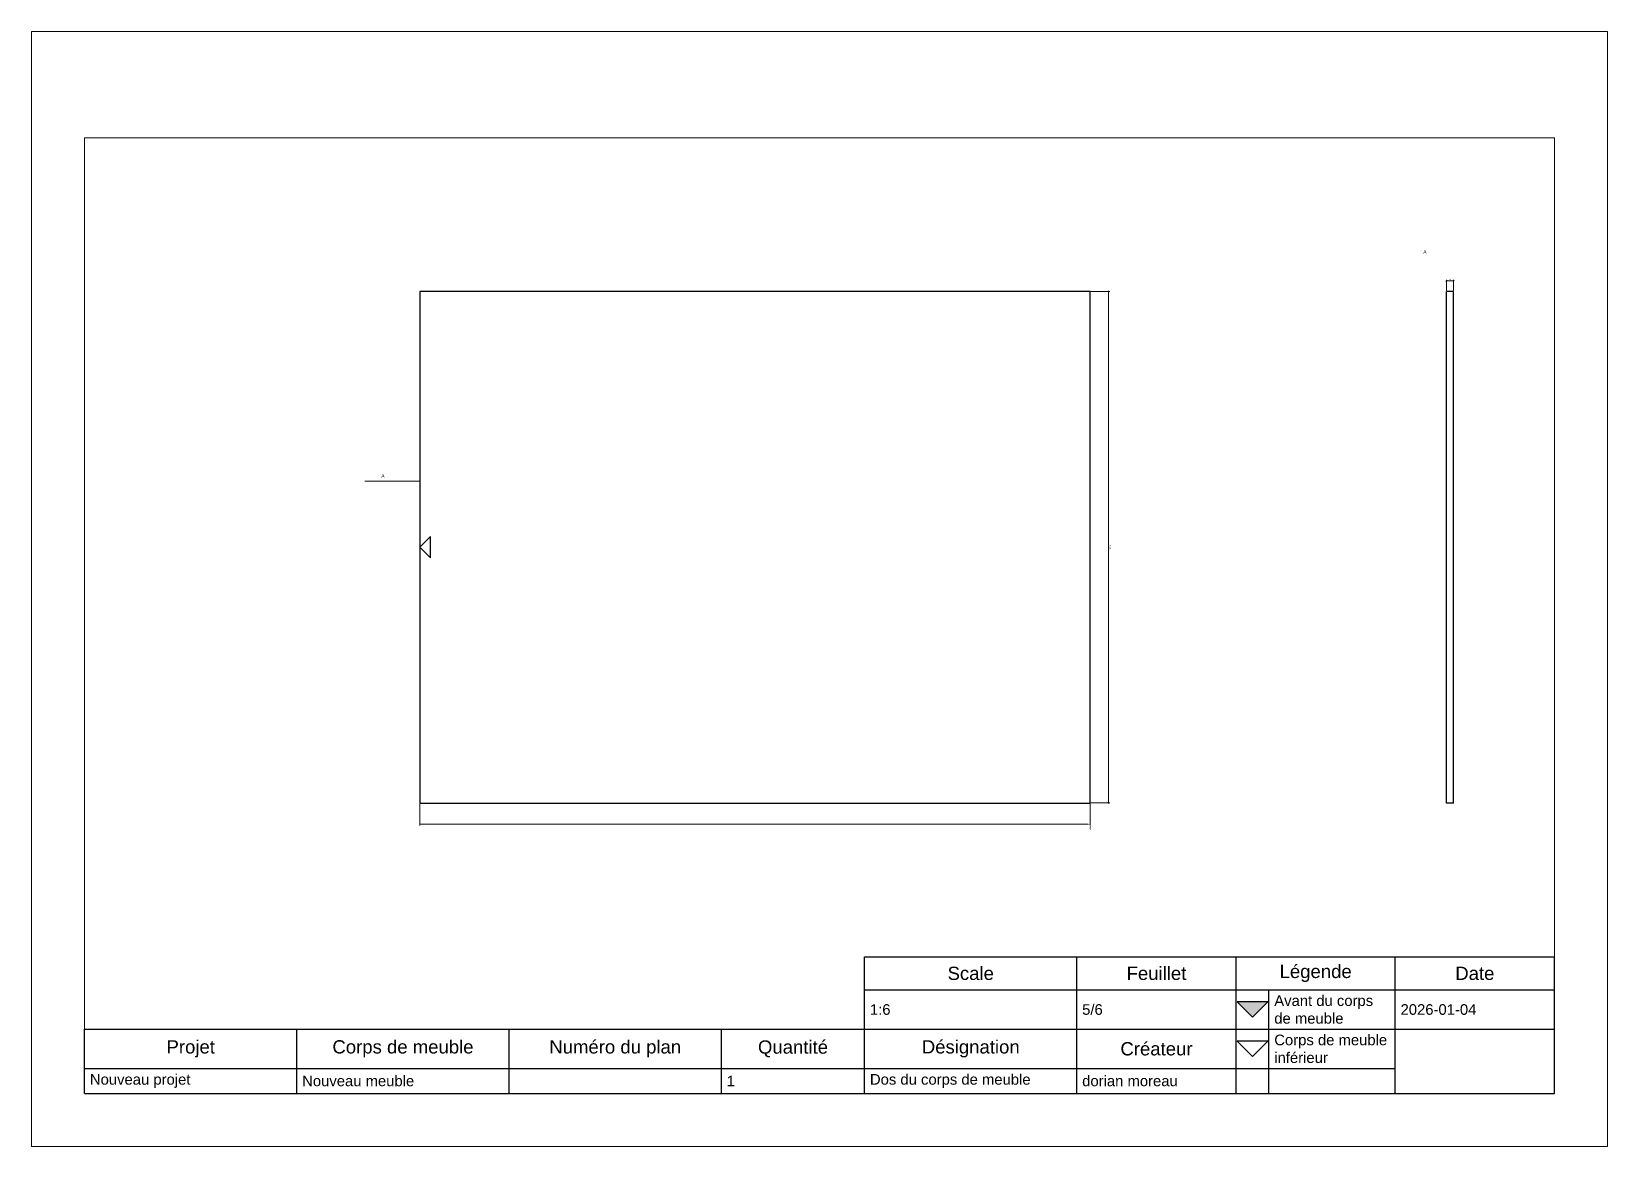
# Paper-space layout 'Dos du corps de meuble' of a CAD drawing. Header units: millimetres. Extents: x -5 to 1777, y -5 to 1255.
import ezdxf

# ---------------------------------------------------------------- set-up
doc = ezdxf.new("R2010")
doc.units = ezdxf.units.MM
doc.layers.get('0').update_dxf_attribs({"color": 254, "true_color": 0xc2ced6})
doc.layers.add('Nouveau projet_Nouveau meuble_Dos du corps de meuble_Vue de dessus', color=1, linetype='Continuous', true_color=0xff0000)
doc.layers.add('Nouveau projet_Nouveau meuble_Dos du corps de meuble_Vue de gauche', color=1, linetype='Continuous', true_color=0xff0000)
doc.layers.add('TitleBlock', color=7, linetype='Continuous')
doc.styles.add('Blum_Dimension', font='arial.ttf', dxfattribs={"height": 2})
doc.styles.add('Blum_Titleblock_Header', font='arial.ttf', dxfattribs={"height": 2.5})
doc.styles.add('Blum_Titleblock_Value', font='arial.ttf', dxfattribs={"height": 2})
doc.styles.add('Blum_ViewInfo', font='arial.ttf', dxfattribs={"height": 4})
doc.dimstyles.new('Blum_Chain', dxfattribs={"dimtxt": 2, "dimasz": 2, "dimexe": 1.25, "dimexo": 1, "dimtad": 0, "dimjust": 4, "dimtih": 1, "dimtoh": 1, "dimtxsty": 'Blum_Dimension', "dimblk1": 'DOTSMALL', "dimsah": 1, "dimcen": 2, "dimadec": 0, "dimazin": 2, "dimtfac": 1, "dimtix": 1, "dimtmove": 0, "dimatfit": 3, "dimldrblk": 'OBLIQUE', "dimfxl": 1, "dimlwd": 5, "dimlwe": 5, "dimarcsym": 0})
doc.dimstyles.new('Blum_Default', dxfattribs={"dimtxt": 2, "dimasz": 1.5, "dimexe": 1.25, "dimexo": 1, "dimtad": 1, "dimtxsty": 'Blum_Dimension', "dimblk": 'OBLIQUE', "dimcen": 2, "dimadec": 0, "dimazin": 2, "dimtfac": 1, "dimtix": 1, "dimtmove": 0, "dimatfit": 3, "dimfxl": 1, "dimlwd": 5, "dimlwe": 5, "dimarcsym": 0})
doc.dimstyles.new('Blum_ViewInfo', dxfattribs={"dimtxt": 4, "dimasz": 3, "dimexe": 1.25, "dimexo": 1, "dimtad": 1, "dimtxsty": 'Blum_ViewInfo', "dimblk": 'OBLIQUE', "dimcen": 0, "dimadec": 0, "dimazin": 2, "dimtfac": 1, "dimtofl": 0, "dimtmove": 0, "dimatfit": 2, "dimfxl": 1, "dimlwd": 20, "dimlwe": 20, "dimarcsym": 0})

# ---------------------------------------------------------------- blocks, each defined once
blk = doc.blocks.new('Blum_Trinagle_Outline')
blk.add_lwpolyline([(0, 0), (2, 2), (-2, 2)], close=True)
blk = doc.blocks.new('Blum_Trinagle_Filled')
h = blk.add_hatch(color=256)
h.dxf.hatch_style = 1
h.paths.add_polyline_path([(2, 2), (-2, 2), (0, 0)])
blk.add_lwpolyline([(0, 0), (2, 2), (-2, 2)], close=True)
blk = doc.blocks.new('*T135')
at = {"layer": 'TitleBlock', "color": 0, "linetype": 'ByBlock', "lineweight": -2, "transparency": 16777216}
for p, q in [((147, 25.72), (277, 25.72)), ((147, 0), (147, 25.72)), ((187, 0), (187, 25.72)), ((217, 0), (217, 25.72)), ((247, 0), (247, 25.72)), ((277, 0), (277, 25.72)), ((147, 19.47), (277, 19.47)), ((223.2, 0), (223.2, 19.47)), ((0, 12.1), (277, 12.1)), ((0, 0), (0, 12.1)), ((40, 0), (40, 12.1)), ((80, 0), (80, 12.1)), ((120, 0), (120, 12.1)), ((0, 4.67), (247, 4.67)), ((0, 0), (277, 0))]:
    blk.add_line(p, q, dxfattribs=at)
at = {"layer": 'TitleBlock', "color": 0, "lineweight": 0, "transparency": 16777216, "xscale": 1.45, "yscale": 1.45, "zscale": 1.45}
for name, p in [('Blum_Trinagle_Filled', (220.1, 14.33)), ('Blum_Trinagle_Outline', (220.1, 6.93))]:
    blk.add_blockref(name, p, dxfattribs=at)
at = {"layer": 'TitleBlock', "color": 0, "lineweight": 0, "transparency": 16777216}
for s, insert, char_height, width, attachment_point, style in [('Scale', (167, 22.59), 2.5, 37, 5, 'Blum_Titleblock_Header'), ('Feuillet', (202, 22.59), 2.5, 27, 5, 'Blum_Titleblock_Header'), ('Légende', (232, 22.59), 2.5, 27, 5, 'Blum_Titleblock_Header'), ('Date', (262, 22.59), 2.5, 27, 5, 'Blum_Titleblock_Header'), ('Avant du corps de meuble', (224.2, 15.78), 2, 21.8, 4, 'Blum_Titleblock_Value'), ('1:6', (148, 15.78), 2, 38, 4, 'Blum_Titleblock_Value'), ('5/6', (188, 15.78), 2, 28, 4, 'Blum_Titleblock_Value'), ('2026-01-04', (248, 15.78), 2, 28, 4, 'Blum_Titleblock_Value'), ('Projet', (20, 8.38), 2.5, 37, 5, 'Blum_Titleblock_Header'), ('Corps de meuble', (60, 8.38), 2.5, 37, 5, 'Blum_Titleblock_Header'), ('Numéro du plan', (100, 8.38), 2.5, 37, 5, 'Blum_Titleblock_Header'), ('Quantité', (133.5, 8.38), 2.5, 24, 5, 'Blum_Titleblock_Header'), ('Désignation', (167, 8.38), 2.5, 37, 5, 'Blum_Titleblock_Header'), ('Créateur', (202, 8.38), 2.5, 27, 5, 'Blum_Titleblock_Header'), ('Corps de meuble inférieur', (224.2, 8.38), 2, 21.8, 4, 'Blum_Titleblock_Value'), ('Nouveau projet', (1, 2.33), 2, 38, 4, 'Blum_Titleblock_Value'), ('Nouveau meuble', (41, 2.33), 2, 38, 4, 'Blum_Titleblock_Value'), ('1', (121, 2.33), 2, 25, 4, 'Blum_Titleblock_Value'), ('Dos du corps de meuble', (148, 2.33), 2, 38, 4, 'Blum_Titleblock_Value'), ('dorian moreau', (188, 2.33), 2, 28, 4, 'Blum_Titleblock_Value')]:
    blk.add_mtext(s, dxfattribs=dict(at, insert=insert, char_height=char_height, width=width, attachment_point=attachment_point, style=style))
blk = doc.blocks.new('TitleBlock_Dos du corps de meuble')
at = {"layer": 'TitleBlock', "lineweight": 0, "transparency": 33554684}
for points in [[(-0.79, -0.79, 0), (-0.79, 209.21, 0), (296.21, 209.21, 0), (296.21, -0.79, 0)], [(9.21, 9.21, 0), (9.21, 189.21, 0), (286.21, 189.21, 0), (286.21, 9.21, 0)]]:
    blk.add_polyline3d(points, close=True, dxfattribs=at)
blk.add_blockref('*T135', (9.21, 9.21))
blk = doc.blocks.new('_Oblique')
at = {"color": 0, "linetype": 'ByBlock', "lineweight": -2}
blk.add_line((-0.5, -0.5), (0.5, 0.5), dxfattribs=at)
blk = doc.blocks.new('*D137')
at = {"layer": 'Nouveau projet_Nouveau meuble_Dos du corps de meuble_Vue de gauche', "color": 0, "lineweight": 5, "transparency": 16777216}
for p, q in [((1595.2, 962.4), (1595.2, 974.6)), ((1595.2, 973.4), (1603.2, 973.4)), ((1603.2, 962.4), (1603.2, 974.6))]:
    blk.add_line(p, q, dxfattribs=at)
at = {"layer": 'Nouveau projet_Nouveau meuble_Dos du corps de meuble_Vue de gauche', "color": 0, "lineweight": 5, "transparency": 16777216, "xscale": 1.5, "yscale": 1.5, "zscale": 1.5, "rotation": 180}
blk.add_blockref('_Oblique', (1595.2, 973.4), dxfattribs=at)
at = {"layer": 'Nouveau projet_Nouveau meuble_Dos du corps de meuble_Vue de gauche', "color": 0, "lineweight": 5, "transparency": 16777216, "xscale": 1.5, "yscale": 1.5, "zscale": 1.5}
blk.add_blockref('_Oblique', (1603.2, 973.4), dxfattribs=at)
at = {"layer": 'Nouveau projet_Nouveau meuble_Dos du corps de meuble_Vue de gauche', "color": 0, "lineweight": 0, "transparency": 16777216, "insert": (1599.2, 975), "char_height": 2, "attachment_point": 5, "style": 'Blum_Dimension'}
blk.add_mtext('8', dxfattribs=at)
blk = doc.blocks.new('_DotSmall')
at = {"color": 0, "linetype": 'ByBlock', "const_width": 0.5}
blk.add_lwpolyline([(-0.0625, 0, 1), (0.0625, 0, 1)], format="xyb", close=True, dxfattribs=at)
blk = doc.blocks.new('*D140')
at = {"layer": 'Nouveau projet_Nouveau meuble_Dos du corps de meuble_Vue de dessus', "color": 0, "lineweight": 5, "transparency": 16777216}
for p, q in [((434.2, 382.4), (434.2, 358.1)), ((1192.2, 382.4), (1192.2, 358.1)), ((434.2, 359.4), (1190.2, 359.4))]:
    blk.add_line(p, q, dxfattribs=at)
at = {"layer": 'Nouveau projet_Nouveau meuble_Dos du corps de meuble_Vue de dessus', "color": 0, "lineweight": 0, "transparency": 16777216}
blk.add_solid([(1190.2, 359.1), (1190.2, 359.7), (1192.2, 359.4)], dxfattribs=at)
at = {"layer": 'Nouveau projet_Nouveau meuble_Dos du corps de meuble_Vue de dessus', "color": 0, "lineweight": 5, "transparency": 16777216, "xscale": 2, "yscale": 2, "zscale": 2, "rotation": 180}
blk.add_blockref('_DotSmall', (434.2, 359.4), dxfattribs=at)
at = {"layer": 'Nouveau projet_Nouveau meuble_Dos du corps de meuble_Vue de dessus', "color": 0, "lineweight": 0, "transparency": 16777216, "insert": (1192.2, 355.3), "char_height": 2, "attachment_point": 5, "rotation": 270, "style": 'Blum_Dimension'}
blk.add_mtext('758', dxfattribs=at)
blk = doc.blocks.new('*D143')
at = {"layer": 'Nouveau projet_Nouveau meuble_Dos du corps de meuble_Vue de dessus', "color": 0, "lineweight": 5, "transparency": 16777216}
for p, q in [((1193.2, 961.4), (1214.5, 961.4)), ((1213.2, 383.4), (1213.2, 961.4)), ((1193.2, 383.4), (1214.5, 383.4))]:
    blk.add_line(p, q, dxfattribs=at)
at = {"layer": 'Nouveau projet_Nouveau meuble_Dos du corps de meuble_Vue de dessus', "color": 0, "lineweight": 5, "transparency": 16777216, "xscale": 1.5, "yscale": 1.5, "zscale": 1.5}
for p, rotation in [((1213.2, 961.4), 90), ((1213.2, 383.4), 270)]:
    blk.add_blockref('_Oblique', p, dxfattribs=dict(at, rotation=rotation))
at = {"layer": 'Nouveau projet_Nouveau meuble_Dos du corps de meuble_Vue de dessus', "color": 0, "lineweight": 0, "transparency": 16777216, "insert": (1214.9, 672.4), "char_height": 2, "attachment_point": 5, "rotation": 270, "style": 'Blum_Dimension'}
blk.add_mtext('578', dxfattribs=at)

psp = doc.layouts.new('Dos du corps de meuble')

# ---------------------------------------------------------------- linework, layer by layer
at = {"linetype": 'Continuous', "lineweight": 30, "transparency": 33554684}
for p, q in [((1192.215, 961.384), (434.215, 961.384)), ((434.215, 961.384), (434.215, 383.384)), ((1192.215, 383.384), (1192.215, 961.384)), ((1595.215, 383.384), (1595.215, 961.384)), ((1603.215, 961.384), (1595.215, 961.384)), ((1603.215, 383.384), (1603.215, 961.384)), ((434.215, 383.384), (1192.215, 383.384)), ((1603.215, 383.384), (1595.215, 383.384))]:
    psp.add_line(p, q, dxfattribs=at)

# ---------------------------------------------------------------- block references
at = {"lineweight": 0, "transparency": 33554684, "xscale": 6, "yscale": 6, "zscale": 6}
psp.add_blockref('TitleBlock_Dos du corps de meuble', (0, 0), dxfattribs=at)
at = {"layer": 'Nouveau projet_Nouveau meuble_Dos du corps de meuble_Vue de dessus', "lineweight": 0, "transparency": 33554684, "xscale": 6, "yscale": 6, "zscale": 6, "rotation": 270}
psp.add_blockref('Blum_Trinagle_Outline', (434.215, 672.384), dxfattribs=at)

# ---------------------------------------------------------------- texts
at = {"lineweight": 0, "transparency": 33554684, "char_height": 4, "style": 'Blum_ViewInfo'}
for insert, attachment_point in [((1568.965, 1004.134), 7), ((394.465, 750.974), 9)]:
    psp.add_mtext('A', dxfattribs=dict(at, insert=insert, attachment_point=attachment_point))

# ---------------------------------------------------------------- dimensions: what is measured, and where the dimension line sits
at = {"layer": 'Nouveau projet_Nouveau meuble_Dos du corps de meuble_Vue de dessus', "lineweight": 0, "transparency": 33554684}
dim = psp.add_linear_dim(base=(1213.215, 961.384), p1=(1192.215, 383.384), p2=(1192.215, 961.384), angle=90, dimstyle='Blum_Default', override={"dimscale": 0}, dxfattribs=at)
dim.commit()
dim.dimension.update_dxf_attribs({"geometry": '*D143', "text_midpoint": (1214.861, 672.384)})
dim = psp.add_linear_dim(base=(1192.215, 359.384), p1=(434.215, 383.384), p2=(1192.215, 383.384), dimstyle='Blum_Chain', override={"dimscale": 0}, dxfattribs=at)
dim.commit()
dim.dimension.update_dxf_attribs({"geometry": '*D140', "text_midpoint": (1192.215, 355.306)})
at = {"layer": 'Nouveau projet_Nouveau meuble_Dos du corps de meuble_Vue de gauche', "lineweight": 0, "transparency": 33554684}
dim = psp.add_linear_dim(base=(1603.215, 973.384), p1=(1595.215, 961.384), p2=(1603.215, 961.384), dimstyle='Blum_Default', override={"dimscale": 0}, dxfattribs=at)
dim.commit()
dim.dimension.update_dxf_attribs({"geometry": '*D137', "text_midpoint": (1599.215, 975.031)})

# ---------------------------------------------------------------- leaders
at = {"lineweight": 0, "transparency": 33554684}
psp.add_leader([(434.215, 747.224), (372.053, 747.224)], dimstyle='Blum_ViewInfo', override={"dimscale": 0}, dxfattribs=at)

doc.saveas('drawing.dxf')
